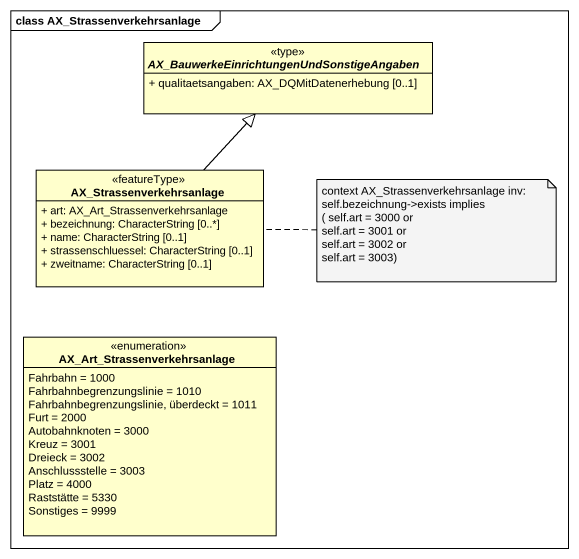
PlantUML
@startuml
mainframe class AX_Strassenverkehrsanlage
hide circle
hide empty members
skinparam classAttributeIconSize 0
abstract class "AX_BauwerkeEinrichtungenUndSonstigeAngaben" as AX_BauwerkeEinrichtungenUndS <<type>> {
  + qualitaetsangaben: AX_DQMitDatenerhebung [0..1]
}
class AX_Strassenverkehrsanlage <<featureType>> {
  + art: AX_Art_Strassenverkehrsanlage
  + bezeichnung: CharacterString [0..*]
  + name: CharacterString [0..1]
  + strassenschluessel: CharacterString [0..1]
  + zweitname: CharacterString [0..1]
}
enum "AX_Art_Strassenverkehrsanlage" as AX_Art_Strassenverkehrsanlag {
  Fahrbahn = 1000
  Fahrbahnbegrenzungslinie = 1010
  Fahrbahnbegrenzungslinie, überdeckt = 1011
  Furt = 2000
  Autobahnknoten = 3000
  Kreuz = 3001
  Dreieck = 3002
  Anschlussstelle = 3003
  Platz = 4000
  Raststätte = 5330
  Sonstiges = 9999
}
AX_Strassenverkehrsanlage -up-|> AX_BauwerkeEinrichtungenUndS
note right of AX_Strassenverkehrsanlage
  context AX_Strassenverkehrsanlage inv:
  self.bezeichnung->exists implies
  ( self.art = 3000 or
  self.art = 3001 or
  self.art = 3002 or
  self.art = 3003)
end note
@enduml
